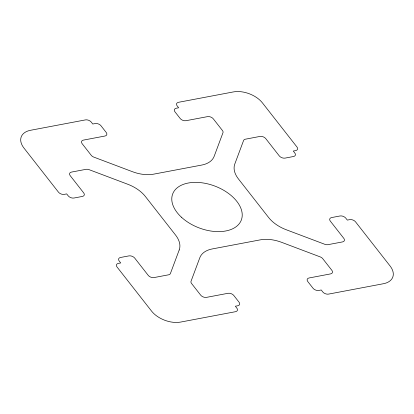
<?xml version="1.0" encoding="UTF-8"?>
<svg xmlns="http://www.w3.org/2000/svg" width="414" height="414" viewBox="0 0 414 414"><rect width="100%" height="100%" fill="white"/><g stroke="black" fill="none" stroke-linecap="round" stroke-linejoin="round"><path stroke-width="0.62" d="M179.205 249.963L170.418 273.499A4.404 2.681 20.8 0 1 168.55 274.818L154.055 277.561A4.404 2.681 20.8 0 1 148.228 275.362L134.721 258.098A4.404 2.681 20.8 0 0 128.889 255.899L120.541 257.477A4.404 2.681 20.8 0 0 119.211 261.032L120.717 262.952L118.109 263.449A4.404 2.681 20.8 0 0 117.002 266.952L151.524 311.064A22.03 13.408 20.8 0 0 180.67 322.066L235.53 311.69A4.404 2.681 20.8 0 0 236.86 308.14L235.359 306.22L237.745 305.77A4.404 2.681 20.8 0 0 239.069 302.215L233.817 295.503A4.404 2.681 20.8 0 0 227.985 293.303L206.519 297.361A4.404 2.681 20.8 0 1 200.692 295.161L191.573 283.512A4.404 2.681 20.8 0 1 191.03 281.277L199.812 257.741A29.373 17.88 20.8 0 1 212.284 248.933L260.251 239.861A29.373 17.88 20.8 0 1 281.515 242.288L320.12 256.861A4.404 2.681 20.8 0 1 322.765 258.698L331.883 270.352A4.404 2.681 20.8 0 1 330.553 273.902L309.087 277.965A4.404 2.681 20.8 0 0 307.762 281.52L313.015 288.232A4.404 2.681 20.8 0 0 318.842 290.431L321.228 289.981L322.879 292.077A4.404 2.681 20.8 0 0 328.561 294.1L383.421 283.725A22.03 13.408 20.8 0 0 390.055 265.954L355.533 221.842A4.404 2.681 20.8 0 0 349.701 219.643L347.32 220.093L345.819 218.178A4.404 2.681 20.8 0 0 339.987 215.979L331.64 217.557A4.404 2.681 20.8 0 0 330.315 221.107L343.822 238.371A4.404 2.681 20.8 0 1 342.492 241.921L328.002 244.664A4.404 2.681 20.8 0 1 324.814 244.301L286.203 229.729A29.373 17.88 20.8 0 1 268.603 217.485L238.423 178.92A29.373 17.88 20.8 0 1 234.795 164.037L243.582 140.501A4.404 2.681 20.8 0 1 245.45 139.182L259.945 136.439A4.404 2.681 20.8 0 1 265.772 138.638L279.279 155.902A4.404 2.681 20.8 0 0 285.111 158.101L293.459 156.523A4.404 2.681 20.8 0 0 294.789 152.968L293.283 151.048L295.668 150.598A4.404 2.681 20.8 0 0 296.998 147.048L262.476 102.936A22.03 13.408 20.8 0 0 233.33 91.934L178.47 102.31A4.404 2.681 20.8 0 0 177.14 105.86L178.641 107.78L176.038 108.277A4.404 2.681 20.8 0 0 174.931 111.785L180.183 118.497A4.404 2.681 20.8 0 0 186.015 120.697L207.481 116.639A4.404 2.681 20.8 0 1 213.308 118.839L222.427 130.488A4.404 2.681 20.8 0 1 222.97 132.723L214.188 156.259A29.373 17.88 20.8 0 1 201.716 165.067L153.749 174.139A29.373 17.88 20.8 0 1 132.485 171.712L93.88 157.139A4.404 2.681 20.8 0 1 91.235 155.302L82.117 143.648A4.404 2.681 20.8 0 1 83.447 140.098L104.913 136.035A4.404 2.681 20.8 0 0 106.238 132.48L100.985 125.768A4.404 2.681 20.8 0 0 95.158 123.569L92.772 124.019L91.271 122.104A4.404 2.681 20.8 0 0 85.439 119.9L30.579 130.275A22.03 13.408 20.8 0 0 23.945 148.046L58.467 192.158A4.404 2.681 20.8 0 0 64.299 194.357L66.68 193.907L68.181 195.822A4.404 2.681 20.8 0 0 74.013 198.021L82.36 196.443A4.404 2.681 20.8 0 0 83.685 192.893L70.178 175.629A4.404 2.681 20.8 0 1 71.508 172.079L85.998 169.336A4.404 2.681 20.8 0 1 89.186 169.699L127.797 184.271A29.373 17.88 20.8 0 1 145.397 196.515L175.577 235.08A29.373 17.88 20.8 0 1 179.205 249.963M181.415 217.205A36.717 22.351 20.8 0 0 240.767 221.309A36.717 22.351 20.8 0 0 198.818 182.486A36.717 22.351 20.8 0 0 181.415 217.205"/></g></svg>
